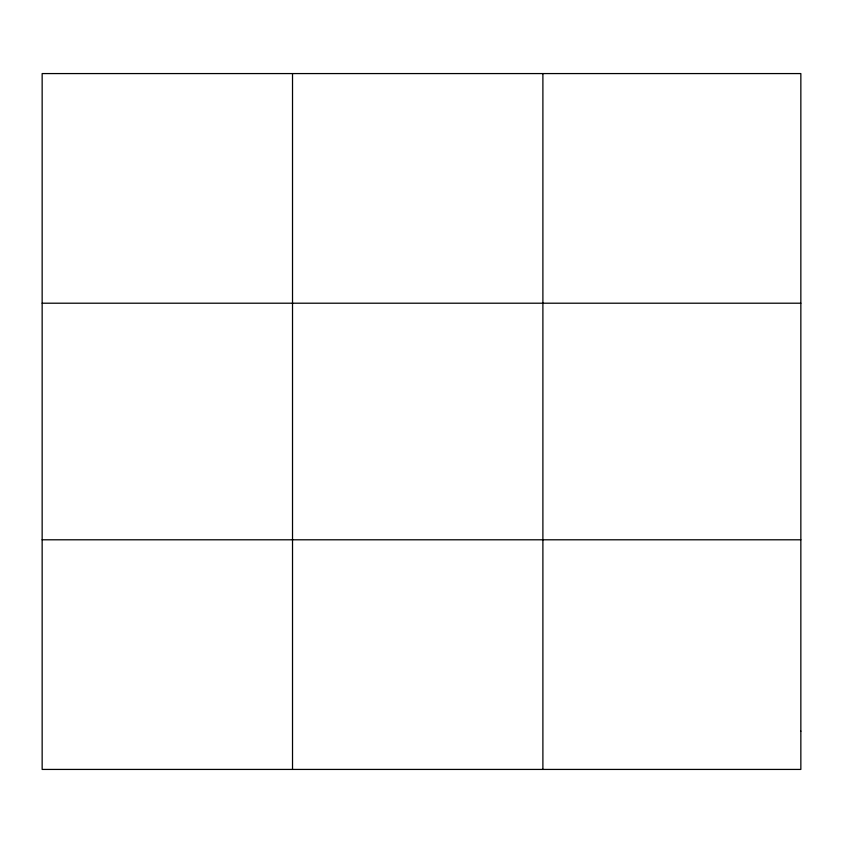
<?xml version="1.0" encoding="UTF-8"?>
<svg xmlns="http://www.w3.org/2000/svg" width="843" height="843" viewBox="0 0 843 843"><rect width="100%" height="100%" fill="white"/><g stroke="black" fill="none" stroke-linecap="round" stroke-linejoin="round"><path stroke-width="1.26" d="M292.521 769.427L292.521 73.573M542.892 769.427L542.892 73.573M42.15 303.206L800.85 303.206M42.15 539.794L800.85 539.794M800.85 731.155L800.85 769.427L42.15 769.427L42.15 73.573L800.85 73.573L800.85 731.155"/></g></svg>
